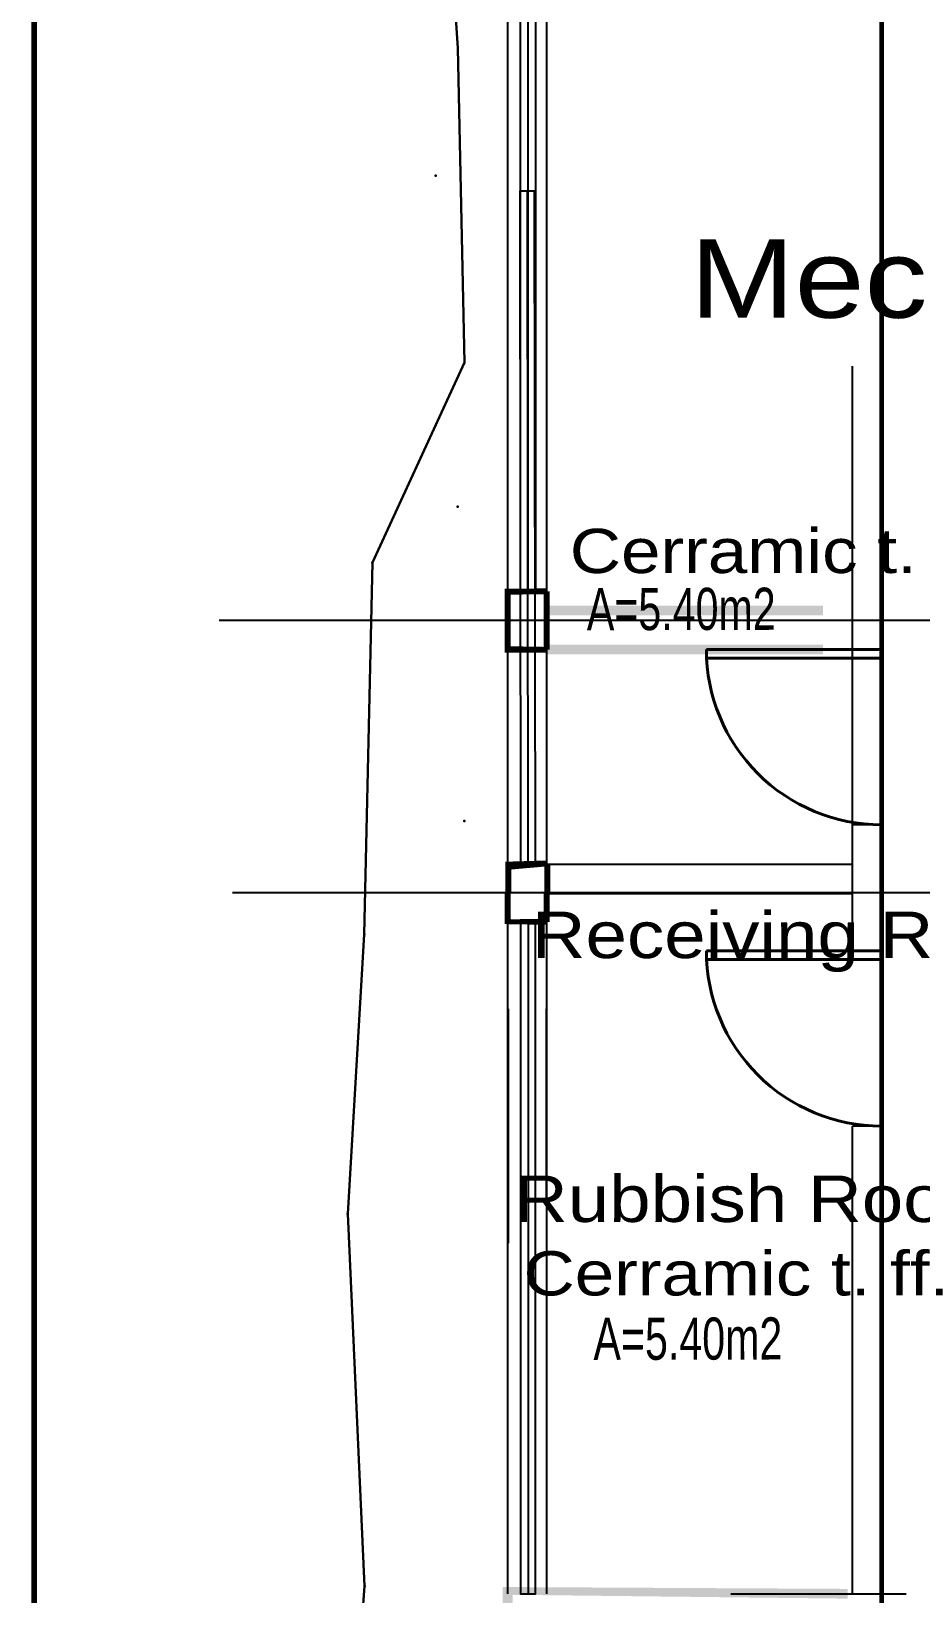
# Model space of a CAD drawing. Extents: x 285329 to 658348, y -83126 to -16980.
# Drawn here: x 312462 to 312918, y -35327 to -34526 of the extents above; entities that cross this region are included whole.
import ezdxf

# ---------------------------------------------------------------- set-up
doc = ezdxf.new("R2010")
doc.units = 0
doc.linetypes.add('CENTER', pattern=[50.79999999999998, 31.75, -6.349999999999998, 6.349999999999998, -6.349999999999998])
for name, color, linetype, lineweight in [('A-Axis', 1, 'CENTER', 9), ('A-Door', 5, 'CONTINUOUS', 15), ('A-text finishing', 6, 'CONTINUOUS', 13), ('A-text function', 30, 'CONTINUOUS', 20), ('excavation border', 5, 'CONTINUOUS', 30), ('SECTION-ar', 131, 'CONTINUOUS', 40)]:
    doc.layers.add(name, color=color, linetype=linetype, lineweight=lineweight)
for name, color, linetype in [('AXIS', 1, 'CONTINUOUS'), ('FURNITURE', 4, 'CONTINUOUS'), ('TEXT', 3, 'CONTINUOUS'), ('WALL', 7, 'CONTINUOUS'), ('WALL1', 2, 'CONTINUOUS')]:
    doc.layers.add(name, color=color, linetype=linetype)
doc.styles.add('ARIAL', font='BOD_CB.TTF', dxfattribs={"width": 1.199999999999999})
doc.styles.get("Standard").update_dxf_attribs({"font": 'sanss___.ttf', "height": 15})

# ---------------------------------------------------------------- blocks, each defined once
blk = doc.blocks.new('D70')
at = {"layer": 'A-Axis'}
blk.add_line((307725.0642755921, -30884.76289640172), (307725.0642755921, -30817.07946808813), dxfattribs=at)
at = {"layer": 'A-Door'}
for p, q in [((307725.0642755921, -30817.07946808813), (307725.0642755921, -30820.45102590095)), ((307792.7477039057, -30817.07946808813), (307792.7477039057, -30820.45102590095))]:
    blk.add_line(p, q, dxfattribs=at)
at = {"layer": 'SECTION-ar', "ltscale": 20}
for p, q in [((307725.0642755921, -30817.07946808813), (307792.7477039057, -30817.07946808813)), ((307792.7477039057, -30820.45102590095), (307725.0642755921, -30820.45102590096))]:
    blk.add_line(p, q, dxfattribs=at)
at = {"layer": 'SECTION-ar', "ltscale": 20, "extrusion": (0, 0, -0.9999999999999999)}
blk.add_ellipse((307725.0642755921, -30817.07946808812), major_axis=(-47.85941113449373, 47.85941113449371), ratio=0.9999999999997696, start_param=2.356194490192228, end_param=3.926990816987356, dxfattribs=at)

msp = doc.modelspace()

# ---------------------------------------------------------------- linework, layer by layer
at = {"layer": 'AXIS'}
for p, q in [((312898.1405918565, -33880.1054967288), (312898.1561063929, -37456.98294061148)), ((312558.41822268, -34828.15144284989), (314893.942677906, -34828.15144948587)), ((312565.3164408305, -34967.73684566348), (314892.1736177012, -34967.7368522804))]:
    msp.add_line(p, q, dxfattribs=at)
at = {"layer": 'excavation border'}
msp.add_lwpolyline([(312621.288262795, -35808.7588250098), (312628.5096451414, -35630.63932682332), (312623.4084031722, -35455.59764112409), (312633.0139011545, -35323.50231150316), (312624.3171718005, -35132.60006243869), (312632.7779755542, -34989.29546097793), (312637.0055431228, -34798.60545868896), (312684.1477097113, -34695.98972388323), (312680.72979283, -34534.76076479966), (312669.4742421447, -34364.95408479083), (312655.8982744092, -34215.92397004572), (312660.477302128, -34159.94331441196), (312675.4036638636, -34108.49974799417), (312700.2300112618, -34065.78491481428), (312757.4621075047, -34051.95146044186), (312942.2740649146, -34042.29470634498), (313084.5480497261, -34034.58327681629), (313240.735958375, -34050.40962168978), (313399.894426264, -34062.33536688389), (313571.8392502592, -34062.84438760645)], dxfattribs=at)
for p in [(312669.4742421447, -34600.11959487628), (312680.72979283, -34769.9262748851), (312637.0055431228, -34798.60545868896), (312684.1477097113, -34931.15523396868), (312632.7779755542, -34989.29546097793), (312624.3171718005, -35132.60006243869), (312633.0139011545, -35323.50231150316)]:
    msp.add_point(p, dxfattribs=at)
at = {"layer": 'FURNITURE', "ltscale": 3}
for points in [[(312726.3691956099, -34342.59801937158), (312726.3691956099, -34342.59801937158), (312726.3691956169, -34813.31510554969), (312726.3691956169, -34813.31510554969)], [(312720.6872513223, -34357.5980193713), (312720.687251317, -34813.31510555127), (312713.029370519, -34813.31510555121), (312713.0293705224, -34357.59801936701)], [(312720.6150630515, -34952.84305274911), (312720.1981360064, -34608.14959546887), (312712.540255221, -34608.14959546815), (312712.9571822535, -34952.84305274905)], [(312713.0293705219, -34982.84305275186), (312713.0293705215, -35327.45012823643), (312720.6872513194, -35327.45012823649), (312720.6872513198, -34982.84305275193)]]:
    msp.add_lwpolyline(points, dxfattribs=at)
at = {"layer": 'WALL', "linetype": 'Continuous', "ltscale": 3}
for p, q in [((312883.1563625046, -34997.7359223302), (312883.1563625049, -34697.85972548222)), ((312898.1439970243, -34933.02523556899), (312883.1563625049, -34933.02523556766)), ((312726.7159560755, -34953.2728720277), (312883.1563625138, -34953.27287202348)), ((312726.7159560773, -34968.27287203073), (312883.156362505, -34968.27287203137)), ((312898.1563625184, -35327.45012823278), (312898.1563625128, -34997.73592232861)), ((312883.1563625102, -35327.45012823436), (312883.1563625138, -35087.61063861498)), ((312898.1439970185, -35087.61063861273), (312883.1563625138, -35087.61063861498))]:
    msp.add_line(p, q, dxfattribs=at)
at = {"layer": 'WALL', "ltscale": 3}
msp.add_line((312820.800317653, -35327.45012823476), (312910.8003176542, -35327.45012823206), dxfattribs=at)
at = {"layer": 'WALL', "linetype": 'Continuous', "const_width": 3}
for points in [[(314778.5291164672, -33992.52453045206), (312463.5291164703, -33992.52453045207), (312463.5291164795, -37703.52453045217), (314380.5291164855, -37703.5245304421)], [(312726.3691956169, -34813.31510554969), (312706.3691956073, -34813.31510555462), (312706.369195609, -34828.31510555765)], [(312726.3691956169, -34813.31510554969), (312726.3691956187, -34828.31510555271)], [(312726.3691956166, -34843.31510554726), (312706.3691956069, -34843.31510555219), (312706.369195609, -34828.31510555765)], [(312726.3691956166, -34843.31510554726), (312726.3691956187, -34828.31510555271)], [(312726.7159560813, -34952.84305274735), (312706.7159560717, -34952.84305275228), (312706.7159560715, -34967.84305275106)], [(312726.7159560813, -34952.84305274735), (312726.7159560706, -34967.843052751)], [(312726.3691956073, -34982.84305275097), (312706.3691956082, -34982.84305275104), (312706.3691956103, -34967.84305275649)], [(312726.3691956073, -34982.84305275097), (312726.36919562, -34967.84305275155)]]:
    msp.add_lwpolyline(points, dxfattribs=at)
at = {"layer": 'WALL', "linetype": 'Continuous', "ltscale": 3}
for points in [[(312706.3691956106, -34357.59801937043), (312706.3691956073, -34813.31510555462)], [(312706.3691956069, -34608.14959546674), (312706.3691956084, -35027.85370298483)], [(312726.3691956079, -34608.89432233522), (312726.3691956174, -35327.45012823068)], [(312726.3691956079, -34608.89432233522), (312726.369195618, -35027.8537029799)], [(312706.3691956128, -34643.4338435841), (312706.3691956184, -35327.45012823074)], [(312706.3691956088, -34844.05983242072), (312706.369195609, -34828.31510555765)], [(312726.3691956079, -34844.05983242067), (312726.3691956187, -34828.31510555271)], [(312706.3691956088, -34844.05983242072), (312706.3691956088, -34844.05983242072)], [(312706.3691956088, -34844.05983242072), (312706.3691956088, -34844.05983242072)], [(312726.3691956079, -34844.05983242067), (312726.3691956079, -34844.05983242067)], [(312706.7159560816, -35147.60682358534), (312706.7159560736, -35027.52453045466)], [(312726.3691956145, -35127.60682358105), (312726.3691956095, -35027.52453045578)]]:
    msp.add_lwpolyline(points, dxfattribs=at)
at = {"layer": 'WALL', "linetype": 'Continuous'}
for points in [[(312706.3691956073, -34813.31510555462), (312726.3691956169, -34813.31510554969), (312726.3691956166, -34843.31510554726), (312706.3691956069, -34843.31510555219)], [(312706.3691956085, -34952.84305275346), (312726.3691956183, -34952.84305274853), (312726.3691956073, -34982.84305275097), (312706.3691956082, -34982.84305275104)]]:
    msp.add_lwpolyline(points, close=True, dxfattribs=at)
at = {"layer": 'WALL', "linetype": 'Continuous', "ltscale": 3, "const_width": 5}
for points in [[(312868.1563625136, -34823.15051928618), (312726.3691956185, -34823.15051928582)], [(312868.1563625127, -34843.15051928317), (312726.3691956195, -34843.15051928701)], [(312880.8003176503, -35327.4501282346), (312706.3691956184, -35327.45012823074), (312706.3691956121, -35749.95012823703), (312880.8003176546, -35749.95012823601)]]:
    msp.add_lwpolyline(points, dxfattribs=at)
at = {"layer": 'WALL1'}
for p, q in [((312716.8583109243, -34813.31510555092), (312716.8583109151, -34357.59801936737)), ((312716.3691956117, -34608.14959546428), (312716.7861226607, -34952.84305275301)), ((312716.8583109251, -34982.84305274735), (312716.8583109247, -35327.45012823192))]:
    msp.add_line(p, q, dxfattribs=at)
at = {"layer": 'WALL1', "lineweight": 60}
msp.add_lwpolyline([(314443.0993179852, -36117.15052338776), (314443.0993201897, -35342.48776387984), (314443.3776303876, -34227.69004588099), (313991.4286875793, -34227.69004459309), (312898.1420995144, -34227.69478666606), (312898.1469348748, -35342.48775948954), (312898.1502949301, -36117.15051899506)], dxfattribs=at)

# ---------------------------------------------------------------- block references
at = {"layer": 'WALL', "linetype": 'Continuous', "xscale": -1.327868859573166, "yscale": 1.327868854286316, "zscale": 1.327868852461163, "rotation": 1.402334248723491e-08}
for p in [(721516.6719700728, 6077.889431380638), (721516.6719700777, 5923.304028341758)]:
    msp.add_blockref('D70', p, dxfattribs=at)

# ---------------------------------------------------------------- texts
at = {"layer": 'A-text finishing', "style": 'ARIAL', "width": 1.199999999999999}
for p in [(312738.234891452, -34803.93392990852), (312714.4888822909, -35174.45374070688)]:
    msp.add_text('Cerramic t. ff.', height=22.67999999999656, rotation=1.667526652835144e-09, dxfattribs=at).set_placement(p)
at = {"layer": 'A-text function', "attachment_point": 1, "style": 'ARIAL'}
for s, insert, char_height, width in [('{\\W1.2;Mechanical Plant room}', (312799.8246589816, -34632.80562102151), 40.18343005527225, 697.5581747202118), ('Receiving Room', (312718.707560063, -34977.60488230309), 23.81399999999639, 413.3955301957872), ('Rubbish Room', (312709.5864297879, -35112.959183017), 23.81399999999639, 413.3955301957872)]:
    msp.add_mtext(s, dxfattribs=dict(at, insert=insert, char_height=char_height, width=width))
at = {"layer": 'TEXT', "width": 0.7}
for p in [(312746.9876581328, -34833.26772903138), (312750.3917996821, -35207.50401652049)]:
    msp.add_text('A=5.40m2', height=21.59999999999673, rotation=0.1269454494917024, dxfattribs=at).set_placement(p)

doc.saveas('drawing.dxf')
